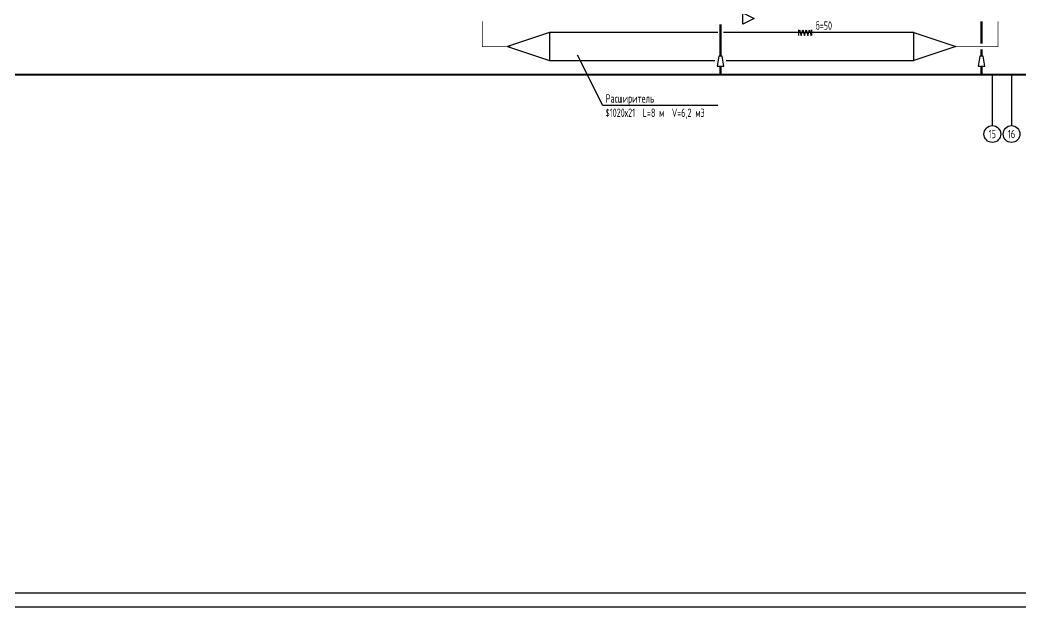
# Model space of a CAD drawing. Extents: x 0 to 1261, y 0 to 593.
# Drawn here: x 481 to 837.9, y 0 to 209.5 of the extents above; entities that cross this region are included whole.
import ezdxf
from ezdxf.enums import TextEntityAlignment as Align

# ---------------------------------------------------------------- set-up
doc = ezdxf.new("R2010")
doc.units = 0
doc.header["$LTSCALE"] = 12
doc.header["$MEASUREMENT"] = 0
doc.layers.get('0').update_dxf_attribs({"linetype": 'CONTINUOUS'})
doc.layers.add('KIP', color=5, linetype='CONTINUOUS')
doc.layers.add('вспом_линии', color=7, linetype='CONTINUOUS', lineweight=30)
doc.styles.add('ESKD', font='eskd_u.shx', dxfattribs={"width": 0.8, "height": 3})

# ---------------------------------------------------------------- blocks, each defined once
blk = doc.blocks.new('v26')
blk.add_lwpolyline([(6, 0), (6, 1), (0, 2), (0, -2), (6, -1), (6, 0)])
blk = doc.blocks.new('v10')
blk.add_lwpolyline([(0, -2.5), (0, 2.5), (5, 0)], close=True)
blk = doc.blocks.new('v5')
for points in [[(0, -2.5), (0, 2.5)], [(0, 1.5), (0.5, 2.5), (2, -2.5), (3.5, 2.5), (5, -2.5), (6.5, 2.5), (8, -2.5), (9.5, 2.5), (11, -2.5), (11.5, -1)], [(11.5, -2.5), (11.5, 2.5)]]:
    blk.add_lwpolyline(points)

msp = doc.modelspace()

# ---------------------------------------------------------------- linework, layer by layer
at = {"color": 7, "linetype": 'Continuous'}
msp.add_line((1261.01, 0), (0, 0), dxfattribs=at)
at = {"color": 7, "linetype": 'Continuous', "const_width": 0.5}
msp.add_lwpolyline([(20, 5), (20, 588), (1256.01, 588), (1256.01, 5)], close=True, dxfattribs=at)
at = {"const_width": 0.8}
for points in [[(731, 208), (731, 196.6)], [(824.17, 209), (824.17, 201)], [(824.17, 199), (824.17, 196.6)], [(731, 193), (731, 190)], [(824.17, 193), (824.17, 190)]]:
    msp.add_lwpolyline(points, dxfattribs=at)
at = {"layer": 'KIP'}
for p, q in [((828.04, 172), (828.04, 190)), ((834.91, 172), (834.91, 190))]:
    msp.add_line(p, q, dxfattribs=at)
at = {"layer": 'KIP', "linetype": 'Continuous'}
for centre in [(827.99, 168.8), (834.86, 168.8)]:
    msp.add_circle(centre, 3, dxfattribs=at)
at = {"layer": 'вспом_линии'}
for p, q in [((670, 205), (655, 200)), ((800, 205), (815, 200)), ((655, 200), (670, 195)), ((815, 200), (800, 195)), ((689, 179), (680, 197)), ((730, 179), (689, 179))]:
    msp.add_line(p, q, dxfattribs=at)
for points, const_width in [([(646, 209), (646, 200), (656, 200)], 0.3), ([(815, 200), (830, 200), (830, 209)], 0.3), ([(75.03, 190), (912, 190)], 0.8)]:
    msp.add_lwpolyline(points, dxfattribs=dict(at, const_width=const_width))
for points in [[(730, 205), (670, 205), (670, 195), (729, 195)], [(759, 205), (732, 205)], [(733, 195), (800, 195), (800, 205), (759, 205)]]:
    msp.add_lwpolyline(points, dxfattribs=at)

# ---------------------------------------------------------------- block references
for name, p, xscale, yscale, zscale in [('v10', (739, 210), 0.8, 0.8, 0.8), ('v5', (759, 205), 0.4, 0.4, 0.4)]:
    msp.add_blockref(name, p, dxfattribs=dict(at, xscale=xscale, yscale=yscale, zscale=zscale))
at = {"layer": 'вспом_линии', "xscale": 0.6, "yscale": 0.6, "zscale": 0.6, "rotation": 90}
for p in [(731, 193), (824.17, 193)]:
    msp.add_blockref('v26', p, dxfattribs=at)

# ---------------------------------------------------------------- texts
at = {"layer": 'KIP', "linetype": 'Continuous', "style": 'ESKD', "width": 0.8}
for s, p in [('15', (827.99, 167.3)), ('16', (834.86, 167.3))]:
    msp.add_text(s, height=3, dxfattribs=at).set_placement(p, align=Align.CENTER)
at = {"layer": 'вспом_линии', "style": 'ESKD', "width": 0.8}
for s, p in [('б=50', (765, 206)), ('Расширитель', (690, 180)), ('$1020х21  L=8 м  V=6,2 м3', (690, 174.9))]:
    msp.add_text(s, height=3, dxfattribs=at).set_placement(p)

doc.saveas('drawing.dxf')
